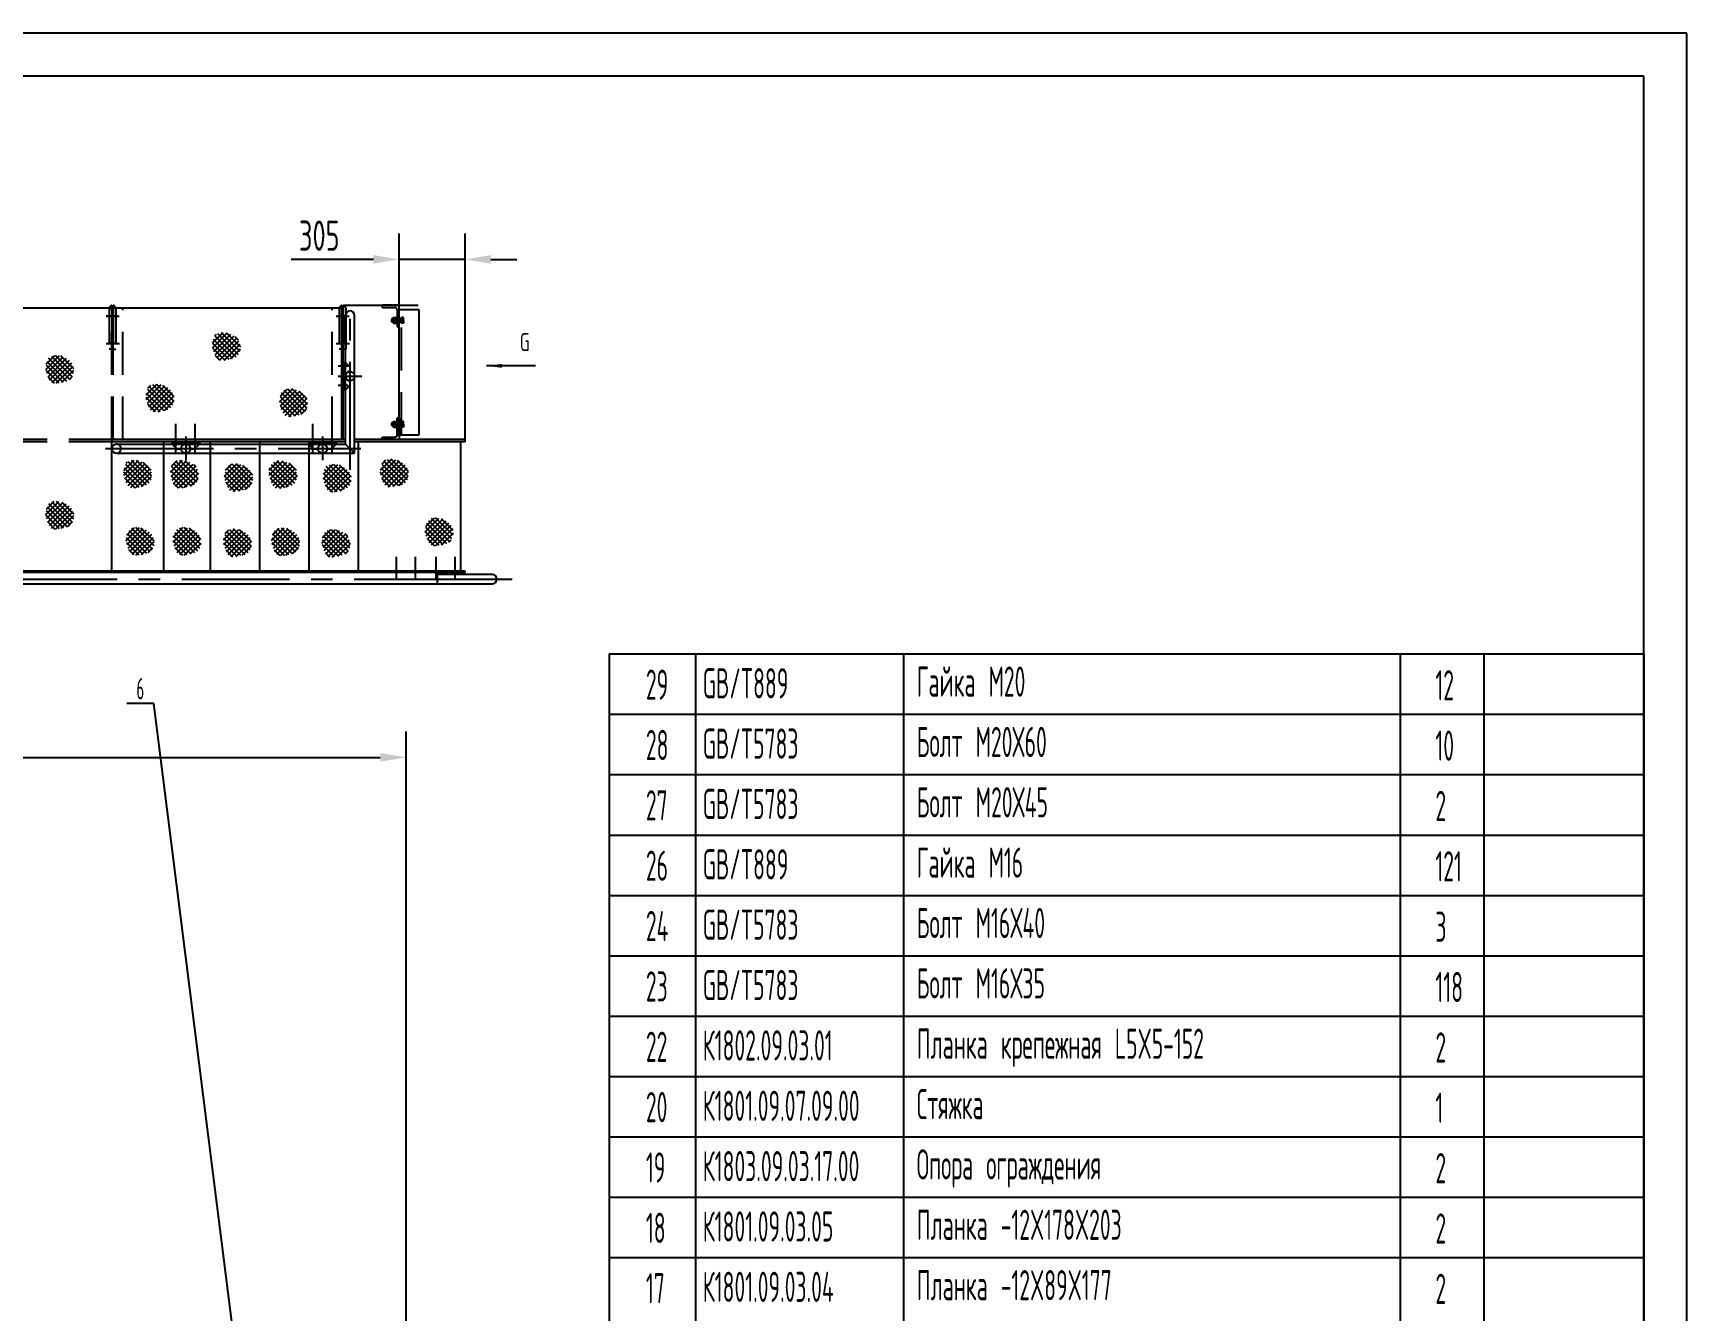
# Model space of a CAD drawing. Header units: millimetres. Extents: x 0 to 16800, y 0 to 11880.
# Drawn here: x 9127 to 16800, y 5952 to 11880 of the extents above; entities that cross this region are included whole.
import ezdxf
from ezdxf.enums import TextEntityAlignment as Align

# ---------------------------------------------------------------- set-up
doc = ezdxf.new("R2010")
doc.units = ezdxf.units.MM
doc.header["$LTSCALE"] = 400
doc.linetypes.add('F', pattern=[0.75, 0.5, -0.25])
doc.linetypes.add('G', pattern=[2, 1.25, -0.25, 0.25, -0.25])
for name, color, linetype in [('01', 7, 'Continuous'), ('02', 1, 'Continuous'), ('04', 2, 'F'), ('05', 4, 'G'), ('08', 1, 'Continuous'), ('11', 3, 'Continuous')]:
    doc.layers.add(name, color=color, linetype=linetype)
doc.styles.add('HZLIB', font='TXT.shx', dxfattribs={"width": 0.5, "height": 140})
doc.styles.get("Standard").update_dxf_attribs({"font": 'isocp', "width": 0.707, "bigfont": 'intecad.shx'})
doc.dimstyles.new('INTE', dxfattribs={"dimscale": 40, "dimtxt": 3.5, "dimasz": 3, "dimexe": 3, "dimexo": 0, "dimgap": 1, "dimtad": 1, "dimdec": 3, "dimdsep": 46, "dimtxsty": 'Standard', "dimcen": 0, "dimclrd": 1, "dimclre": 1, "dimclrt": 3, "dimaunit": 1, "dimadec": 0, "dimazin": 0, "dimtfac": 1, "dimtmove": 0, "dimatfit": 0, "dimfxl": 0, "dimarcsym": 0})

# ---------------------------------------------------------------- blocks, each defined once
blk = doc.blocks.new('A$C20E85FB4')
at = {"layer": '02', "linetype": 'Continuous', "ltscale": 0.8}
h = blk.add_hatch(dxfattribs=at)
h.set_pattern_fill('ANSI37', color=1, scale=10, style=0)
h.set_pattern_definition([(45, (-11288.267, -1206.898), (-22.45064, 22.45064), []), (135, (-11288.267, -1206.898), (-22.45064, -22.45064), [])])
edge = h.paths.add_edge_path()
edge.add_spline(control_points=[(-3, 135), (2, 175), (18, 299), (289, 230), (252, 29), (146, 8), (52, -12), (19, 59), (5, 103), (-1, 126), (-3, 135)], knot_values=[0, 0, 0, 0, 107.226623, 332.783515, 469.925804, 564.431844, 645.860592, 719.225168, 762.115824, 790.07632, 790.07632, 790.07632, 790.07632], degree=3, periodic=0)
blk = doc.blocks.new('A$C3967371B')
at = {"layer": '04', "xscale": 0.5, "yscale": 0.5, "zscale": 0.5}
blk.add_blockref('A$C20E85FB4', (0, 0), dxfattribs=at)
blk = doc.blocks.new('A$C1FC16D5F')
at = {"layer": '01', "color": 7, "linetype": 'Continuous', "ltscale": 0.8}
for p, q in [((13.9, 193), (23.9, 203)), ((13.9, 193), (13.9, 190)), ((25.9, 203), (23.9, 203)), ((25.9, 203), (25.9, 190)), ((31.9, 203), (33.9, 203)), ((31.9, 203), (31.9, 190)), ((43.9, 193), (33.9, 203)), ((43.9, 193), (43.9, 190)), ((43.9, 190), (43.9, 0)), ((31.9, 0), (43.9, 0))]:
    blk.add_line(p, q, dxfattribs=at)
at = {"layer": '04', "color": 2, "linetype": 'F', "ltscale": 0.8}
for p, q in [((13.9, 190), (13.9, 0)), ((25.9, 190), (25.9, 0)), ((31.9, 190), (31.9, 0)), ((25.9, 0), (13.9, 0))]:
    blk.add_line(p, q, dxfattribs=at)
at = {"layer": '05', "color": 4, "linetype": 'G', "ltscale": 0.8}
for p, q in [((0, 152), (60.3, 152)), ((0, 25), (61.5, 25))]:
    blk.add_line(p, q, dxfattribs=at)
blk = doc.blocks.new('1111b')
at = {"ltscale": 0.8}
for p, q in [((8839.1, 9808), (8839.1, 8588)), ((8845.1, 9808), (8845.1, 8588))]:
    blk.add_line(p, q, dxfattribs=at)
at = {"layer": '01'}
for p, q in [((10871.1, 9808), (8839.1, 9808)), ((9321.9, 8588), (9321.9, 9808)), ((10865.1, 9198), (10865.1, 9808)), ((10871.1, 9198), (10871.1, 9808)), ((10882.1, 9198), (9798.1, 9198)), ((9798.1, 8588), (9798.1, 9188)), ((10882.1, 9188), (9798.1, 9188)), ((10039.1, 8588), (10039.1, 9188)), ((10256.1, 8588), (10256.1, 9188)), ((10485.1, 8588), (10485.1, 9188)), ((10714.1, 8588), (10714.1, 9188)), ((11436.6, 9198), (10924.4, 9198)), ((11436.6, 9188), (10924.4, 9188)), ((10943.1, 8588), (10943.1, 9188)), ((11417.6, 8588), (11417.6, 9188)), ((11436.6, 9188), (11436.6, 9198)), ((11436.6, 8588), (8839.1, 8588)), ((8845.6, 8582), (8839.1, 8588)), ((11436.6, 8582), (8845.6, 8582)), ((11436.6, 8582), (11436.6, 8588))]:
    blk.add_line(p, q, dxfattribs=at)
at = {"layer": '01', "color": 7, "linetype": 'Continuous', "ltscale": 0.8}
for p, q in [((9786.1, 9811), (9796.1, 9821)), ((9786.1, 9811), (9786.1, 9808)), ((9798.1, 9821), (9796.1, 9821)), ((9798.1, 9821), (9798.1, 9808)), ((9804.1, 9821), (9806.1, 9821)), ((9804.1, 9821), (9804.1, 9808)), ((9816.1, 9811), (9806.1, 9821)), ((9816.1, 9811), (9816.1, 9808))]:
    blk.add_line(p, q, dxfattribs=at)
at = {"layer": '01', "color": 7, "linetype": 'Continuous'}
for p, q in [((8845.6, 8582), (8845.6, 9198)), ((9798.1, 9198), (9798.1, 9188))]:
    blk.add_line(p, q, dxfattribs=at)
at = {"layer": '04'}
blk.add_line((8890.1, 8588), (8890.1, 9808), dxfattribs=at)
at = {"layer": '04', "color": 2, "linetype": 'F', "ltscale": 0.8}
for p, q in [((9786.1, 9808), (9786.1, 9618)), ((9798.1, 9808), (9798.1, 9618)), ((9804.1, 9808), (9804.1, 9618)), ((9816.1, 9808), (9816.1, 9618)), ((9798.1, 9618), (9786.1, 9618)), ((9804.1, 9618), (9816.1, 9618))]:
    blk.add_line(p, q, dxfattribs=at)
at = {"layer": '04', "color": 2, "linetype": 'F'}
for p, q in [((9798.1, 9198), (9798.1, 9808)), ((9804.1, 9198), (9804.1, 9808)), ((9849.1, 9198), (9849.1, 9808)), ((10820.1, 9198), (10820.1, 9808)), ((9798.1, 9198), (8845.6, 9198)), ((9798.1, 9188), (8845.6, 9188))]:
    blk.add_line(p, q, dxfattribs=at)
at = {"layer": '05', "color": 4, "linetype": 'G'}
for p, q in [((8867.6, 9770), (8811.9, 9770)), ((9827.2, 9770), (9771.5, 9770)), ((8862.9, 9643), (8819.2, 9643)), ((9822.5, 9643), (9778.7, 9643)), ((10095.6, 9131.1), (10095.6, 9270.7)), ((10184.6, 9131.1), (10184.6, 9270.7)), ((10730.6, 9131.1), (10730.6, 9270.7)), ((10819.6, 9131.1), (10819.6, 9270.7)), ((8862.9, 8753), (8819.2, 8753)), ((8883.6, 8537.9), (8883.6, 8673.5)), ((8972.6, 8537.9), (8972.6, 8673.5)), ((8867.6, 8626), (8811.9, 8626)), ((11118.6, 8547.1), (11118.6, 8653.7)), ((11207.6, 8547.1), (11207.6, 8653.7)), ((11302.6, 8547.1), (11302.6, 8653.7)), ((11391.6, 8547.1), (11391.6, 8653.7))]:
    blk.add_line(p, q, dxfattribs=at)
at = {"layer": '05', "color": 4, "linetype": 'G', "ltscale": 0.8}
for p, q in [((9772.2, 9770), (9832.5, 9770)), ((9772.2, 9643), (9833.8, 9643))]:
    blk.add_line(p, q, dxfattribs=at)
at = {"layer": '05'}
for p, q in [((10894.9, 9538), (10847.7, 9538)), ((10894.9, 9449), (10847.7, 9449))]:
    blk.add_line(p, q, dxfattribs=at)
at = {"layer": '01'}
for p in [(10264.9, 9565.9), (9033.7, 9459.6), (9492, 9459.6), (9956.7, 9326.6), (10576.8, 9305), (9852.8, 8973.9), (10070.4, 8973.9), (10321.9, 8957.5), (10527.3, 8971.5), (10778.8, 8955), (11044.6, 8978.7), (9033.7, 8783), (9492, 8783), (11252.5, 8705.7), (9864.9, 8662.2), (10082.4, 8662.2), (10316.9, 8655), (10539.3, 8659.8), (10773.8, 8652.6)]:
    blk.add_blockref('A$C3967371B', p, dxfattribs=at)
at = {"layer": '04'}
blk.add_blockref('A$C1FC16D5F', (10839.2, 9618), dxfattribs=at)
blk = doc.blocks.new('A$C78D047BC')
at = {"ltscale": 1.5}
for p, q in [((0, 33), (127, 33)), ((0, 33), (0, 22)), ((127, 33), (127, 22))]:
    blk.add_line(p, q, dxfattribs=at)
at = {"layer": '04', "color": 2, "linetype": 'F', "ltscale": 1.5}
for p, q in [((0, 28), (127, 28)), ((22, 0), (0, 22)), ((22, 0), (41.5, 0)), ((85.5, 0), (105, 0)), ((105, 0), (127, 22))]:
    blk.add_line(p, q, dxfattribs=at)
blk.add_arc((63.5, 0), 22, 0, 180, dxfattribs=at)
blk = doc.blocks.new('A$C2A0545B7')
at = {"layer": '04', "color": 2, "linetype": 'F'}
blk.add_circle((63.5, 54.2), 21.1, dxfattribs=at)
at = {"layer": '05', "color": 4, "linetype": 'G'}
blk.add_line((63.5, 109.9), (63.5, 0), dxfattribs=at)
blk.add_blockref('A$C78D047BC', (0, 53.3))
blk = doc.blocks.new('1116d')
for p, q in [((14277.4, 9679.8), (14277.4, 10276.3)), ((14319.7, 9637.5), (14319.7, 10276.3)), ((13214.8, 9679.8), (14277.4, 9679.8)), ((14319.7, 9637.5), (14277.4, 9679.8)), ((13214.8, 9637.5), (14319.7, 9637.5))]:
    blk.add_line(p, q)
at = {"layer": '01', "color": 7, "linetype": 'Continuous'}
for centre, start, end in [((14298.5, 10276.3), 0, 180), ((13214.8, 9658.6), 90, 270)]:
    blk.add_arc(centre, 21.1, start, end, dxfattribs=at)
at = {"layer": '04', "color": 2, "linetype": 'F'}
for centre in [(13536, 9658.6), (14171, 9658.6)]:
    blk.add_circle(centre, 21.1, dxfattribs=at)
at = {"layer": '04'}
blk.add_arc((13214.8, 9658.6), 21.1, 270, 90, dxfattribs=at)
at = {"layer": '05', "color": 4, "linetype": 'G'}
for p, q in [((14298.5, 9561), (14298.5, 10352)), ((13536, 9714.3), (13536, 9604.5)), ((14171, 9714.3), (14171, 9604.5)), ((13164.4, 9658.6), (14349, 9658.6))]:
    blk.add_line(p, q, dxfattribs=at)
for p in [(13472.5, 9657.8), (14107.5, 9657.8)]:
    blk.add_blockref('A$C78D047BC', p)
at = {"layer": '01', "color": 7, "linetype": 'Continuous', "rotation": 90}
blk.add_blockref('A$C2A0545B7', (14352.7, 9931.6), dxfattribs=at)
blk = doc.blocks.new('*D103')
at = {"layer": '08', "color": 1, "lineweight": -2}
for p, q in [((5122.8, 8177.6), (5122.8, 8640.2)), ((10857.4, 4993.3), (10857.4, 8640.2)), ((5242.8, 8520.2), (10737.4, 8520.2))]:
    blk.add_line(p, q, dxfattribs=at)
at = {"layer": '08', "color": 1}
for points in [[(5242.8, 8540.2), (5242.8, 8500.2), (5122.8, 8520.2)], [(10737.4, 8540.2), (10737.4, 8500.2), (10857.4, 8520.2)]]:
    blk.add_solid(points, dxfattribs=at)
at = {"layer": 'Defpoints', "color": 0}
for p in [(10857.4, 8520.2), (5122.8, 8177.6), (10857.4, 4993.3)]:
    blk.add_point(p, dxfattribs=at)
at = {"layer": '08', "color": 3, "insert": (7990.1, 8630.2), "char_height": 140, "attachment_point": 5}
blk.add_mtext('5734', dxfattribs=at)
blk = doc.blocks.new('*U111')
at = {"layer": '01'}
for p, q in [((0, 100), (6.7, 100)), ((0, 100), (0, 0)), ((10, 20), (10, 96.7)), ((0, 0), (80, 0)), ((76.7, 10), (20, 10)), ((80, 0), (80, 6.7))]:
    blk.add_line(p, q, dxfattribs=at)
for centre, radius, start, end in [((6.7, 96.7), 3.3, 359.95405, 90), ((20, 20), 10, 180, 270), ((76.7, 6.7), 3.3, 0, 89.98732)]:
    blk.add_arc(centre, radius, start, end, dxfattribs=at)
blk = doc.blocks.new('*U113')
at = {"layer": '01'}
for p, q in [((-14.8, 0), (-14.8, 13.4)), ((-14.8, 13.4), (0, 13.4)), ((-14.8, 8), (0, 8)), ((0, 13.4), (0, 0)), ((0, -13.4), (0, 0)), ((-14.8, 0), (-14.8, -13.4)), ((-14.8, -8), (0, -8)), ((-14.8, -13.4), (0, -13.4))]:
    blk.add_line(p, q, dxfattribs=at)
at = {"layer": '05'}
blk.add_line((-15.9, 0), (1.1, 0), dxfattribs=at)
blk = doc.blocks.new('*U114')
at = {"layer": '01'}
for p, q in [((-12.2, 4.1), (-12.2, 0)), ((0, 4.1), (-12.2, 4.1)), ((-12.2, 0), (0, 0)), ((0, 0), (-2.4, 4.1)), ((0, 4.1), (2.4, 0)), ((0, 4.1), (12.2, 4.1)), ((12.2, 0), (0, 0)), ((12.2, 4.1), (12.2, 0))]:
    blk.add_line(p, q, dxfattribs=at)
at = {"layer": '05'}
blk.add_line((0, 6.2), (0, -2.1), dxfattribs=at)
blk = doc.blocks.new('*U112')
at = {"layer": '01'}
for p, q in [((-10, 0), (-10, 13.4)), ((-10, 13.4), (0, 13.4)), ((0, 8), (-10, 8)), ((-10, 0), (-10, -13.4)), ((0, 13.4), (0, 0)), ((0, 8), (45, 8)), ((0, -13.4), (0, 0)), ((6, 8), (6, 0)), ((6, -8), (6, 0)), ((45, 8), (45, 0)), ((45, -8), (45, 0)), ((0, -8), (-10, -8)), ((-10, -13.4), (0, -13.4)), ((0, -8), (45, -8))]:
    blk.add_line(p, q, dxfattribs=at)
at = {"layer": '02'}
for p, q in [((45, 6.4), (6, 6.4)), ((45, -6.4), (6, -6.4))]:
    blk.add_line(p, q, dxfattribs=at)
at = {"layer": '05'}
blk.add_line((-13.1, 0), (48.5, 0), dxfattribs=at)
blk = doc.blocks.new('A$C68687140')
at = {"layer": '01', "color": 7, "linetype": 'Continuous'}
for p, q in [((19, 90), (603, 90)), ((19, 0), (19, 90)), ((603, 90), (603, 0)), ((603, 0), (19, 0))]:
    blk.add_line(p, q, dxfattribs=at)
at = {"layer": '01'}
for p, q in [((62, 118.9), (62, 125)), ((62, 125), (70, 125)), ((78, 125), (70, 125)), ((78, 118.9), (78, 125))]:
    blk.add_line(p, q, dxfattribs=at)
at = {"layer": '02'}
for p, q in [((63.6, 125), (63.6, 86)), ((76.4, 125), (76.4, 86))]:
    blk.add_line(p, q, dxfattribs=at)
at = {"layer": '04', "color": 2, "linetype": 'F'}
for p, q in [((19, 80), (603, 80)), ((56.6, 70), (56.6, 80)), ((56.6, 80), (70, 80)), ((62, 80), (62, 116.8)), ((62, 86), (70, 86)), ((62, 80), (62, 70)), ((78, 86), (70, 86)), ((83.4, 80), (70, 80)), ((78, 80), (78, 116.6)), ((78, 80), (78, 70)), ((83.4, 70), (83.4, 80)), ((70, 70), (56.6, 70)), ((70, 70), (83.4, 70))]:
    blk.add_line(p, q, dxfattribs=at)
at = {"layer": '04'}
for p, q in [((61, 100), (61, 80)), ((79, 100), (79, 80)), ((543, 100), (543, 80)), ((543, 100), (543, 90)), ((561, 100), (561, 80)), ((561, 100), (561, 90))]:
    blk.add_line(p, q, dxfattribs=at)
at = {"layer": '05'}
blk.add_line((70, 66.9), (70, 128.5), dxfattribs=at)
at = {"layer": '05', "color": 4, "linetype": 'G'}
for p, q in [((70, 111.2), (70, 78.9)), ((552, 111.2), (552, 78.9)), ((552, 111.2), (552, 78.9))]:
    blk.add_line(p, q, dxfattribs=at)
at = {"layer": '04', "xscale": -1}
for name, p, rotation in [('*U111', (0, 90), 270), ('*U112', (552, 80), 270), ('*U113', (552, 104.1), 90)]:
    blk.add_blockref(name, p, dxfattribs=dict(at, rotation=rotation))
at = {"layer": '04'}
for name, p, rotation in [('*U111', (622, 90), 90), ('*U113', (70, 104.1), 270)]:
    blk.add_blockref(name, p, dxfattribs=dict(at, rotation=rotation))
blk.add_blockref('*U114', (70, 100), dxfattribs=at)
at = {"layer": '04', "xscale": -1}
blk.add_blockref('*U114', (552, 100), dxfattribs=at)
blk = doc.blocks.new('*D116')
at = {"layer": '08', "color": 1, "lineweight": -2}
for p, q in [((10825.9, 10617.4), (10825.9, 10950.3)), ((11130.9, 9994.4), (11130.9, 10950.3)), ((10705.9, 10830.3), (10323.7, 10830.3)), ((11130.9, 10830.3), (10825.9, 10830.3)), ((11250.9, 10830.3), (11370.9, 10830.3))]:
    blk.add_line(p, q, dxfattribs=at)
at = {"layer": '08', "color": 1}
for points in [[(10705.9, 10850.3), (10705.9, 10810.3), (10825.9, 10830.3)], [(11250.9, 10850.3), (11250.9, 10810.3), (11130.9, 10830.3)]]:
    blk.add_solid(points, dxfattribs=at)
at = {"layer": 'Defpoints', "color": 0}
for p in [(10825.9, 10830.3), (10825.9, 10617.4), (11130.9, 9994.4)]:
    blk.add_point(p, dxfattribs=at)
at = {"layer": '08', "color": 3, "insert": (10454.8, 10940.3), "char_height": 140, "attachment_point": 5}
blk.add_mtext('305', dxfattribs=at)
blk = doc.blocks.new('*U149')
at = {"layer": '01'}
for points in [[(415, 292), (25, 292)], [(415, 5), (415, 292)]]:
    blk.add_lwpolyline(points, dxfattribs=at)
at = {"layer": '02'}
for points in [[(420, 297), (0, 297)], [(420, 0), (420, 297)]]:
    blk.add_lwpolyline(points, dxfattribs=at)

msp = doc.modelspace()

# ---------------------------------------------------------------- linework, layer by layer
for p, q in [((11799.9999, 8999.999), (11799.9999, 2000)), ((11799.9999, 8999.999), (16600, 8999.999)), ((12199.9999, 8999.999), (12199.9999, 2000)), ((13165.8382, 8999.999), (13165.8382, 2000)), ((15469.9492, 8999.999), (15469.9492, 2000)), ((15857.3139, 8999.999), (15857.3139, 2000)), ((16600, 8999.999), (16600, 2000)), ((11799.9999, 8719.9991), (16600, 8719.9991)), ((11799.9999, 8439.9991), (16600, 8439.9991)), ((11799.9999, 8159.9992), (16600, 8159.9992)), ((11799.9999, 7879.9992), (16600, 7879.9992)), ((11799.9999, 7599.9992), (16600, 7599.9992)), ((11799.9999, 7319.9993), (16600, 7319.9993)), ((11799.9999, 7039.9993), (16600, 7039.9993)), ((11799.9999, 6759.9994), (16600, 6759.9994)), ((11799.9999, 6479.9994), (16600, 6479.9994)), ((11799.9999, 6199.9994), (16600, 6199.9994))]:
    msp.add_line(p, q)
at = {"layer": '01'}
for p, q in [((10567.4292, 10617.4084), (10913.4913, 10617.4084)), ((11003.4292, 9325.6084), (11003.4292, 9378.4084)), ((5698.4292, 9325.6084), (11257.4292, 9325.6084))]:
    msp.add_line(p, q, dxfattribs=at)
at = {"layer": '01', "color": 7, "linetype": 'Continuous'}
msp.add_line((11257.4292, 9367.9084), (11003.4292, 9367.9084), dxfattribs=at)
msp.add_arc((11257.4292, 9346.7584), 21.15, 270, 90, dxfattribs=at)
at = {"layer": '02'}
for p, q in [((11458.0622, 10336.4307), (11230.0622, 10336.4307)), ((9686.6041, 8769.347), (9562.6041, 8769.347)), ((10209.4362, 4630.4994), (9686.6041, 8769.347))]:
    msp.add_line(p, q, dxfattribs=at)
msp.add_lwpolyline([(11302.0622, 10336.4307, 18, 0, 0), (11230.0622, 10336.4307, 0, 0, 0)], format="xyseb", dxfattribs=at)
at = {"layer": '05', "color": 4, "linetype": 'G'}
msp.add_line((1816.5131, 9346.7584), (11048.3826, 9346.7584), dxfattribs=at)
at = {"layer": '05'}
msp.add_line((11048.3826, 9346.7584), (11350.0246, 9346.7584), dxfattribs=at)

# ---------------------------------------------------------------- block references
at = {"layer": '01', "xscale": 40, "yscale": 40, "zscale": 40}
msp.add_blockref('*U149', (0, 0), dxfattribs=at)
at = {"layer": '01'}
for name, p in [('1111b', (-305.6953, 796.404)), ('1116d', (-3700.9393, 293.6187))]:
    msp.add_blockref(name, p, dxfattribs=at)
at = {"layer": '01', "rotation": 90}
msp.add_blockref('A$C68687140', (10915.9292, 9995.4084), dxfattribs=at)

# ---------------------------------------------------------------- texts
at = {"style": 'HZLIB', "width": 0.5}
for s, p in [('29', (11970.1184, 8787.5674)), ('GB/T889', (12233.476, 8793.891)), ('Гайка M20', (13226.7105, 8801.7608)), ('12', (15633.1773, 8784.6458)), ('28', (11970.1184, 8507.5774)), ('GB/T5783', (12233.476, 8513.901)), ('Болт M20Х60', (13226.7105, 8521.7708)), ('10', (15633.1773, 8504.6558)), ('27', (11970.1184, 8227.5874)), ('GB/T5783', (12233.476, 8233.911)), ('Болт М20Х45', (13226.7105, 8241.7808)), ('2', (15633.1773, 8224.6658)), ('26', (11970.1184, 7947.5974)), ('GB/T889', (12233.476, 7953.921)), ('Гайка M16', (13226.7105, 7961.7908)), ('121', (15633.1773, 7944.6758)), ('24', (11970.1184, 7667.6074)), ('GB/T5783', (12233.476, 7673.931)), ('Болт М16Х40', (13226.7105, 7681.8008)), ('3', (15633.1773, 7664.6858)), ('23', (11970.1184, 7387.6174)), ('GB/T5783', (12233.476, 7393.941)), ('Болт М16Х35', (13226.7105, 7401.8108)), ('118', (15633.1773, 7384.6958)), ('22', (11970.1184, 7107.6274)), ('К1802.09.03.01', (12233.476, 7113.951)), ('Планка крепежная L5X5-152', (13226.7105, 7121.8208)), ('2', (15633.1773, 7104.7058)), ('20', (11970.1184, 6827.6374)), ('К1801.09.07.09.00', (12233.476, 6833.961)), ('Стяжка', (13226.7105, 6841.8308)), ('1', (15633.1773, 6824.7158)), ('19', (11970.1184, 6547.6474)), ('К1803.09.03.17.00', (12233.476, 6553.971)), ('Опора ограждения', (13226.7105, 6561.8408)), ('2', (15633.1773, 6544.7258)), ('18', (11970.1184, 6267.6574)), ('К1801.09.03.05', (12233.476, 6273.981)), ('Планка -12X178X203', (13226.7105, 6281.8508)), ('2', (15633.1773, 6264.7358)), ('Планка -12X89X177', (13226.7105, 6001.8608)), ('17', (11970.1184, 5987.6674)), ('К1801.09.03.04', (12233.476, 5993.991)), ('2', (15633.1773, 5984.7458))]:
    msp.add_text(s, height=140, dxfattribs=at).set_placement(p)
at = {"layer": '11', "width": 0.707}
msp.add_text('G', height=84, dxfattribs=at).set_placement((11385.3865, 10379.6156), align=Align.BOTTOM_LEFT)
at = {"layer": '11', "width": 0.600695}
msp.add_text('6', height=98.9949, dxfattribs=at).set_placement((9606.776, 8789.347), (9642.4321, 8789.347), align=Align.FIT)

# ---------------------------------------------------------------- dimensions: what is measured, and where the dimension line sits
at = {"layer": '08'}
dim = msp.add_linear_dim(base=(10825.9292, 10830.338), p1=(11130.9292, 9994.4084), p2=(10825.9292, 10617.4084), dimstyle='INTE', dxfattribs=at)
dim.commit()
dim.dimension.update_dxf_attribs({"geometry": '*D116', "text_midpoint": (10454.7972, 10940.338)})
dim = msp.add_linear_dim(base=(10857.4292, 8520.2077), p1=(5122.7792, 8177.5584), p2=(10857.4292, 4993.2774), text='5734', dimstyle='INTE', dxfattribs=at)
dim.commit()
dim.dimension.update_dxf_attribs({"geometry": '*D103', "text_midpoint": (7990.1042, 8630.2077)})

doc.saveas('drawing.dxf')
